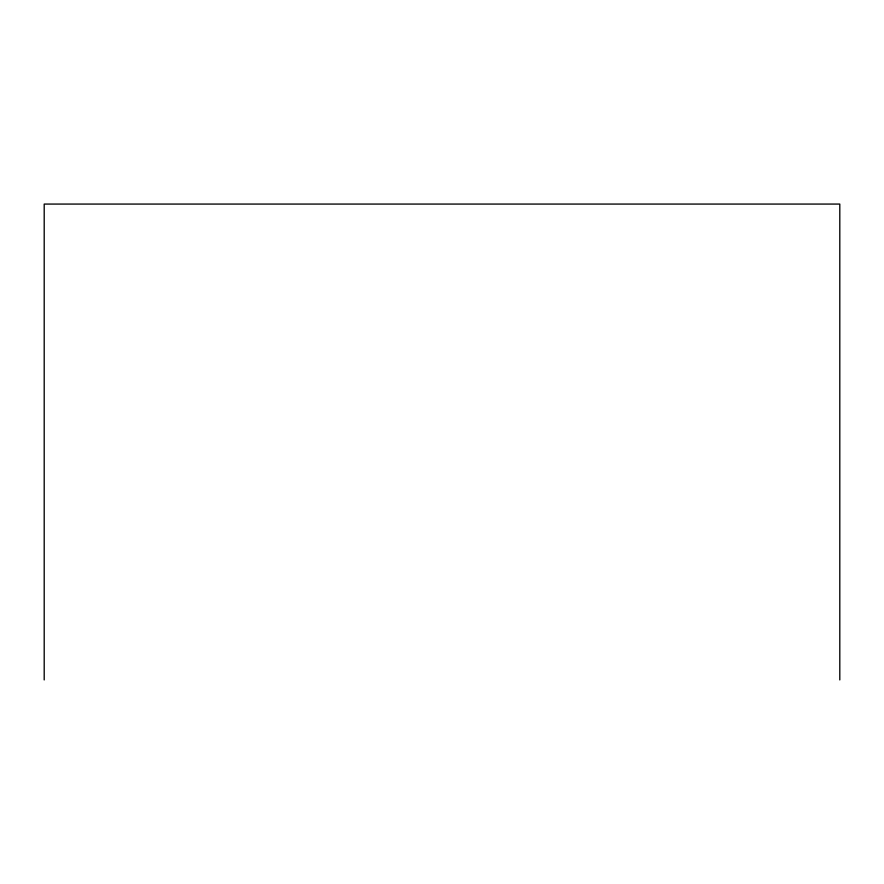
<?xml version="1.0" encoding="UTF-8"?>
<svg xmlns="http://www.w3.org/2000/svg" width="884" height="884" viewBox="0 0 884 884"><rect width="100%" height="100%" fill="white"/><g stroke="black" fill="none" stroke-linecap="round" stroke-linejoin="round"><path stroke-width="1.33" d="M839.8 679.929L839.8 204.071L44.2 204.071L44.2 679.929"/></g></svg>
